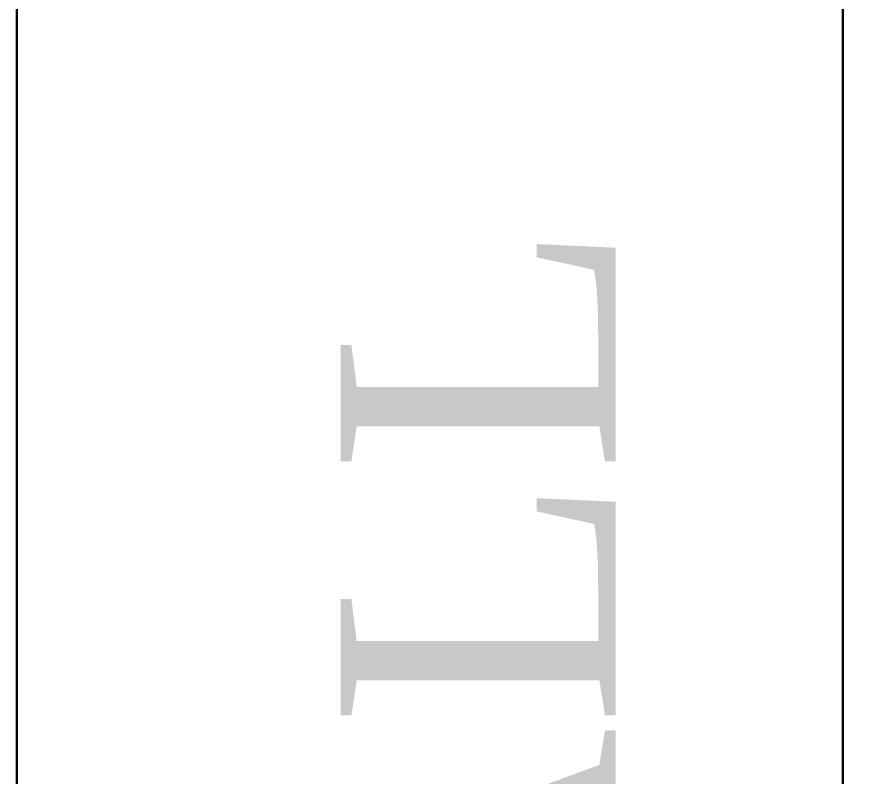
# Model space of a CAD drawing. Header units: inches. Extents: x 327481 to 195042051, y -335014 to 44773228.
# Drawn here: x 361453.05 to 361489.64, y -328132.02 to -328098.93 of the extents above; entities that cross this region are included whole.
import ezdxf

# ---------------------------------------------------------------- set-up
doc = ezdxf.new("R2010")
doc.units = ezdxf.units.IN
doc.header["$MEASUREMENT"] = 0
for name, color, linetype, lineweight in [('furniture', 251, 'Continuous', 13), ('TEXT', 7, 'Continuous', 0), ('WALL', 12, 'Continuous', 30)]:
    doc.layers.add(name, color=color, linetype=linetype, lineweight=lineweight)
doc.layers.add('PATHWAY', color=19, linetype='Continuous')
doc.layers.add('WATER BODY', color=140, linetype='Continuous')
doc.styles.get("Standard").update_dxf_attribs({"font": 'times.ttf', "height": 12})

msp = doc.modelspace()

# ---------------------------------------------------------------- linework, layer by layer
at = {"layer": 'furniture'}
msp.add_lwpolyline([(361453.05, -328326.784), (361453.05, -328031.35), (361706.128, -328031.35), (361706.128, -328326.784)], close=True, dxfattribs=at)
at = {"layer": 'PATHWAY', "lineweight": 0}
msp.add_lwpolyline([(361453.05, -328031.35), (361706.128, -328031.35), (361706.128, -328326.784), (361453.05, -328326.784), (361453.05, -328031.35)], dxfattribs=at)
at = {"layer": 'WALL'}
msp.add_line((361453.05, -328007.067), (361453.05, -328326.784), dxfattribs=at)
at = {"layer": 'WATER BODY', "lineweight": 30}
for points in [[(361453.05, -328060.893), (361489.05, -328060.893), (361489.05, -328297.241)], [(361453.05, -328060.893), (361453.05, -328297.241), (361489.05, -328297.241)]]:
    msp.add_lwpolyline(points, dxfattribs=at)

# ---------------------------------------------------------------- texts
at = {"layer": 'TEXT', "color": 0, "insert": (361467.161, -328222.017), "char_height": 12, "width": 178.42134, "attachment_point": 1, "rotation": 90}
msp.add_mtext('WATER FALL', dxfattribs=at)

doc.saveas('drawing.dxf')
